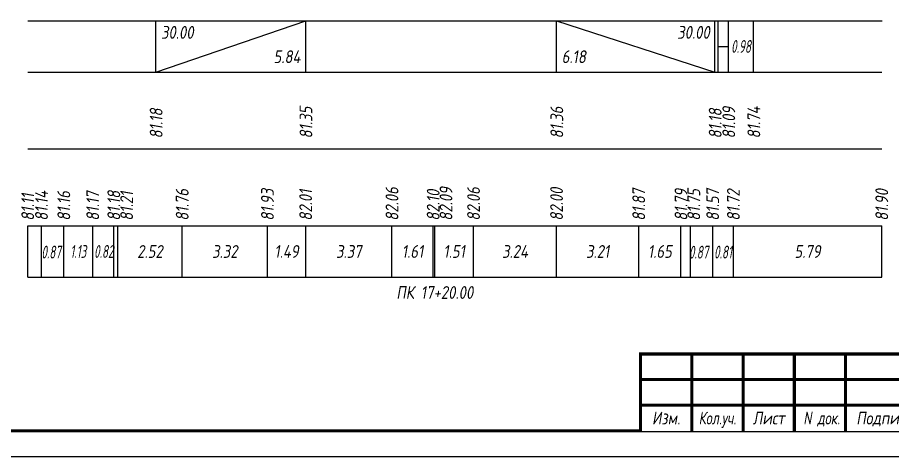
# Model space of a CAD drawing. Extents: x -717 to 1451, y -133302 to 233.
# Drawn here: x 78.4 to 249.1, y -26773.4 to -26687.8 of the extents above; entities that cross this region are included whole.
import ezdxf
from ezdxf.enums import TextEntityAlignment as Align

# ---------------------------------------------------------------- set-up
doc = ezdxf.new("R2010")
doc.units = 0
for name, color, linetype in [('Зарамочное оформление', 7, 'Continuous'), ('Код_510', 7, 'Continuous'), ('Код_516', 1, 'Continuous'), ('Подписи поперечников', 7, 'Continuous'), ('Таблица', 7, 'Continuous')]:
    doc.layers.add(name, color=color, linetype=linetype)
doc.styles.add('М', font='romand.shx', dxfattribs={"width": 0.8, "oblique": 10, "height": 2.5})

# ---------------------------------------------------------------- blocks, each defined once
blk = doc.blocks.new('Штамп')
at = {"linetype": 'Continuous'}
blk.add_wipeout([(199.95, -411.25), (384.95, -411.25), (384.95, -426.25), (199.95, -426.25)], dxfattribs=at).dxf.layer = 'Зарамочное оформление'
at = {"layer": 'Зарамочное оформление', "linetype": 'Continuous', "lineweight": -3, "const_width": 0.6, "flags": 128}
for points in [[(199.95, -426.25), (199.95, -411.25), (384.95, -411.25)], [(209.95, -411.25), (209.95, -426.25)], [(219.95, -411.25), (219.95, -426.25)], [(229.95, -411.25), (229.95, -426.25)], [(239.95, -411.25), (239.95, -426.25)], [(199.95, -416.25), (264.95, -416.25)], [(199.95, -421.25), (264.95, -421.25)]]:
    blk.add_lwpolyline(points, dxfattribs=at)
at = {"layer": 'Зарамочное оформление', "linetype": 'Continuous', "style": 'М', "oblique": 10}
for s, width, p in [('Изм.', 0.8, (204.95, -423.75)), ('Кол.уч.', 0.7, (214.95, -423.75)), ('Лист', 0.8, (224.95, -423.75)), ('N док.', 0.7, (235.28, -423.75)), ('Подпись', 0.8, (247.45, -423.75))]:
    blk.add_text(s, height=2.5, dxfattribs=dict(at, width=width)).set_placement(p, align=Align.MIDDLE_CENTER)
blk = doc.blocks.new('шифр')
blk.add_blockref('Штамп', (0, -26402))

msp = doc.modelspace()

# ---------------------------------------------------------------- linework, layer by layer
at = {"flags": 128}
msp.add_lwpolyline([(-30.054, -26773.421), (389.946, -26773.421), (389.946, -26476.421), (-30.054, -26476.421)], close=True, dxfattribs=at)
at = {"const_width": 0.6, "flags": 128}
msp.add_lwpolyline([(-10.054, -26768.421), (384.946, -26768.421), (384.946, -26481.421), (-10.054, -26481.421)], close=True, dxfattribs=at)
at = {"layer": 'Код_510'}
for p, q in [((80.421, -26738.421), (80.421, -26728.421)), ((83.111, -26738.421), (83.111, -26728.421)), ((87.466, -26738.421), (87.466, -26728.421)), ((93.107, -26738.421), (93.107, -26728.421)), ((97.22, -26738.421), (97.22, -26728.421)), ((97.98, -26738.421), (97.98, -26728.421)), ((110.559, -26738.421), (110.559, -26728.421)), ((127.182, -26738.421), (127.182, -26728.421)), ((134.639, -26738.421), (134.639, -26728.421)), ((151.476, -26738.421), (151.476, -26728.421)), ((159.513, -26738.421), (159.513, -26728.421)), ((159.826, -26738.421), (159.826, -26728.421)), ((167.385, -26738.421), (167.385, -26728.421)), ((183.575, -26738.421), (183.575, -26728.421)), ((199.609, -26738.421), (199.609, -26728.421)), ((207.848, -26738.421), (207.848, -26728.421)), ((209.675, -26738.421), (209.675, -26728.421)), ((214.032, -26738.421), (214.032, -26728.421)), ((218.067, -26738.421), (218.067, -26728.421)), ((247.011, -26738.421), (247.011, -26728.421))]:
    msp.add_line(p, q, dxfattribs=at)
at = {"layer": 'Код_516'}
for p, q in [((105.421, -26698.421), (105.421, -26688.421)), ((105.421, -26698.421), (134.639, -26688.421)), ((134.639, -26698.421), (134.639, -26688.421)), ((183.575, -26698.421), (183.575, -26688.421)), ((183.575, -26688.421), (214.468, -26698.421)), ((214.468, -26698.421), (214.468, -26688.421)), ((215.117, -26698.421), (215.117, -26688.421)), ((217.117, -26698.421), (217.117, -26688.421)), ((222.011, -26698.421), (222.011, -26688.421)), ((215.117, -26693.421), (217.117, -26693.421))]:
    msp.add_line(p, q, dxfattribs=at)
at = {"layer": 'Таблица'}
for p, q in [((80.476, -26688.421), (247.066, -26688.421)), ((80.421, -26698.421), (247.011, -26698.421)), ((80.421, -26713.421), (247.011, -26713.421)), ((80.421, -26728.421), (247.011, -26728.421)), ((80.421, -26738.421), (247.011, -26738.421))]:
    msp.add_line(p, q, dxfattribs=at)

# ---------------------------------------------------------------- texts
at = {"layer": 'Код_510', "style": 'М', "oblique": 10, "width": 0.8}
for s, p in [('82.09', (162.013, -26727.421)), ('82.00', (183.575, -26727.421)), ('81.11', (80.421, -26727.421)), ('81.14', (83.111, -26727.421)), ('81.16', (87.466, -26727.421)), ('81.17', (93.107, -26727.421)), ('81.18', (97.22, -26727.421)), ('81.21', (99.72, -26727.421)), ('81.76', (110.559, -26727.421)), ('81.93', (127.182, -26727.421)), ('82.01', (134.639, -26727.421)), ('82.06', (151.476, -26727.421)), ('82.10', (159.513, -26727.421)), ('82.06', (167.385, -26727.421)), ('81.87', (199.609, -26727.421)), ('81.79', (207.848, -26727.421)), ('81.75', (210.348, -26727.421)), ('81.57', (214.032, -26727.421)), ('81.72', (218.067, -26727.421)), ('81.90', (247.011, -26727.421))]:
    msp.add_text(s, height=2.5, rotation=90, dxfattribs=at).set_placement(p, align=Align.MIDDLE_LEFT)
at = {"layer": 'Код_510', "style": 'М', "oblique": 10}
for s, width, p in [('0.87', 0.6, (84.999, -26733.537)), ('1.13', 0.6, (90.287, -26733.421)), ('0.82', 0.6, (95.263, -26733.42)), ('2.52', 0.8, (104.269, -26733.421)), ('3.32', 0.8, (118.87, -26733.421)), ('1.49', 0.8, (130.91, -26733.421)), ('3.37', 0.8, (143.057, -26733.421)), ('1.61', 0.8, (155.495, -26733.421)), ('1.51', 0.8, (163.605, -26733.421)), ('3.24', 0.8, (175.48, -26733.421)), ('3.21', 0.8, (191.592, -26733.421)), ('1.65', 0.8, (203.729, -26733.421)), ('0.87', 0.6, (211.295, -26733.561)), ('0.81', 0.6, (216.054, -26733.537)), ('5.79', 0.8, (232.539, -26733.421))]:
    msp.add_text(s, height=2.5, dxfattribs=dict(at, width=width)).set_placement(p, align=Align.MIDDLE_CENTER)
at = {"layer": 'Код_516', "style": 'М', "oblique": 10, "width": 0.8}
msp.add_text('30.00', height=2.5, dxfattribs=at).set_placement((106.421, -26689.421), align=Align.TOP_LEFT)
msp.add_text('30.00', height=2.5, dxfattribs=at).set_placement((213.468, -26689.421), align=Align.TOP_RIGHT)
at = {"layer": 'Код_516', "style": 'М', "oblique": 10, "width": 0.6}
msp.add_text('0.98', height=2.5, dxfattribs=at).set_placement((219.564, -26693.421), align=Align.MIDDLE_CENTER)
at = {"layer": 'Код_516', "style": 'М', "oblique": 10, "width": 0.8}
msp.add_text('5.84', height=2.5, dxfattribs=at).set_placement((133.639, -26697.421), align=Align.BOTTOM_RIGHT)
msp.add_text('6.18', height=2.5, dxfattribs=at).set_placement((184.575, -26697.421), align=Align.BOTTOM_LEFT)
for s, p in [('81.18', (105.476, -26711.371)), ('81.35', (134.693, -26711.371)), ('81.36', (183.629, -26711.371)), ('81.18', (214.522, -26711.371)), ('81.09', (217.171, -26711.371)), ('81.74', (222.066, -26711.371))]:
    msp.add_text(s, height=2.5, rotation=90, dxfattribs=at).set_placement(p, align=Align.MIDDLE_LEFT)
at = {"layer": 'Подписи поперечников', "style": 'М', "oblique": 10, "width": 0.8}
msp.add_text('ПК 17+20.00', height=2.5, dxfattribs=at).set_placement((159.826, -26743.421), align=Align.BOTTOM_CENTER)

# ---------------------------------------------------------------- next in the draw order: block references
msp.add_blockref('шифр', (0, 59.829))

doc.saveas('drawing.dxf')
